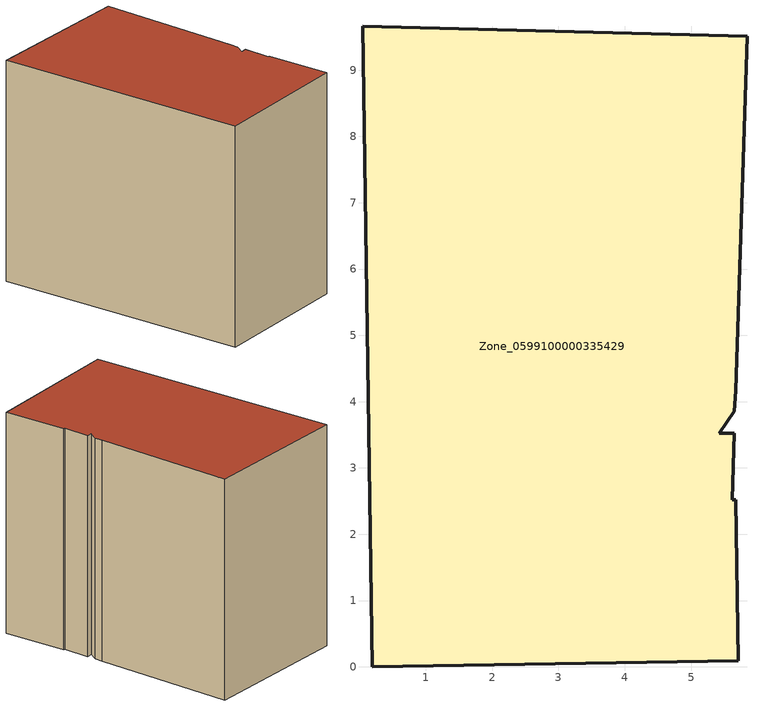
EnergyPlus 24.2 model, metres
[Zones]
Zone_0599100000335429
 floor ground (C_G): 5.84,9.51 5.67,4.17 5.66,3.85 5.43,3.52 5.65,3.52 5.62,2.52 5.67,2.52 5.71,0.09 0.19,0 0.04,9.66 z0
 wall outside (C_F): 5.84,9.51 0.04,9.66 0.19,0 5.71,0.09 5.67,2.52 5.62,2.52 5.65,3.52 5.43,3.52 5.66,3.85 5.67,4.17 5.84,9.51 z0:8.36
 roof outside (C_R): 5.67,4.17 5.84,9.51 0.04,9.66 0.19,0 5.71,0.09 5.67,2.52 5.62,2.52 5.65,3.52 5.43,3.52 5.66,3.85 z8.36
[BUILDING]
Pand.0599100000335429: North Axis=0; Terrain=City; Loads Convergence Tolerance Value=0.04; Temperature Convergence Tolerance Value=0.4; Solar Distribution=FullExterior; Maximum Number of Warmup Days=25; Minimum Number of Warmup Days=1
[Site:Location]
Rotterdam.The.Hague.AP_ZH_NLD Design_Conditions: Latitude=51.96; Longitude=4.45; Time Zone=1; Elevation=-4.5
[SITE:GROUNDTEMPERATURE:BUILDINGSURFACE]
18, 18, 18, 18, 18, 18, 18, 18, 18, 18, 18, 18
[MATERIAL] Thermal Absorptance=0.9; Solar Absorptance=0.7; Visible Absorptance=0.7
Name | Roughness | Thickness | Conductivity | Density | Specific Heat
G.TC.1975-1991 | MediumSmooth | 0.15 | 0.288461 | 540 | 1210
F.TC.1975-1991 | Rough | 0.3 | 0.230769 | 1920 | 840
R.TC.1975-1991 | MediumRough | 0.2 | 0.153846 | 1500 | 1000
[CONSTRUCTION]
C_G: G.TC.1975-1991
C_F: F.TC.1975-1991
C_R: R.TC.1975-1991
[ZONE]
Zone_0599100000335429: Type=1; Multiplier=1; Ceiling Height=Autocalculate; Volume=Autocalculate; Floor Area=autocalculate; Part of Total Floor Area=Yes
[ZONEINFILTRATION:DESIGNFLOWRATE]
Infil_Zone_0599100000335429: Zone or ZoneList or Space or SpaceList=Zone_0599100000335429; Schedule=AlwaysOn; Design Flow Rate Calculation Method=Flow/Area; Flow Rate per Floor Area=0.003; Constant Term Coefficient=1; Temperature Term Coefficient=0; Velocity Term Coefficient=0; Velocity Squared Term Coefficient=0
[HVACTEMPLATE:ZONE:IDEALLOADSAIRSYSTEM]
Zone_0599100000335429: Maximum Heating Supply Air Temperature=50; Minimum Cooling Supply Air Temperature=13; Maximum Heating Supply Air Humidity Ratio=0.0156; Minimum Cooling Supply Air Humidity Ratio=0.0077; Heating Limit=NoLimit; Cooling Limit=NoLimit; Dehumidification Control Type=ConstantSensibleHeatRatio; Cooling Sensible Heat Ratio=0.7; Dehumidification Setpoint=60; Humidification Control Type=None; Humidification Setpoint=30; Outdoor Air Method=None; Outdoor Air Flow Rate per Person=0.00944; Outdoor Air Flow Rate per Zone Floor Area=0; Outdoor Air Flow Rate per Zone=0; Demand Controlled Ventilation Type=None; Outdoor Air Economizer Type=NoEconomizer; Heat Recovery Type=None; Sensible Heat Recovery Effectiveness=0.7; Latent Heat Recovery Effectiveness=0.65
[ZONECONTROL:THERMOSTAT]
ThermostatControl_Zone_0599100000335429: Zone or ZoneList=Zone_0599100000335429; Control Type Schedule=DualSetpointControlType; Control 1=Thermostat_Zone_0599100000335429; Temperature Difference Between Cutout And Setpoint=0
[THERMOSTATSETPOINT:DUALSETPOINT]
Thermostat_Zone_0599100000335429: Heating Setpoint Temperature Schedule=HeatingSetpoint_Zone_0599100000335429; Cooling Setpoint Temperature Schedule=CoolingSetpoint_Zone_0599100000335429
[SCHEDULE:COMPACT]
HeatingSetpoint_Zone_0599100000335429: Through: 12/31, For: AllDays, Until: 24:00, 21
CoolingSetpoint_Zone_0599100000335429: Through: 12/31, For: AllDays, Until: 24:00, 24
DualSetpointControlType: Through: 12/31, For: AllDays, Until: 24:00, 4
AlwaysOn: Through: 12/31, For: AllDays, Until: 24:00, 1
